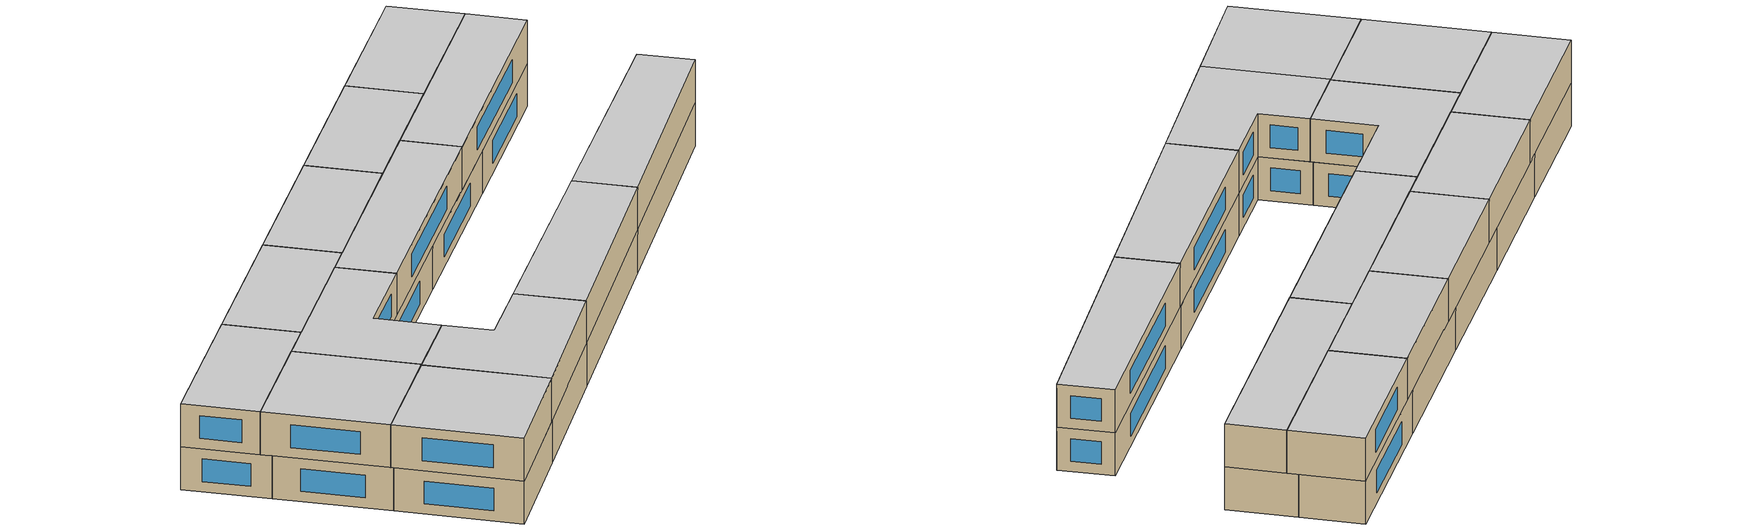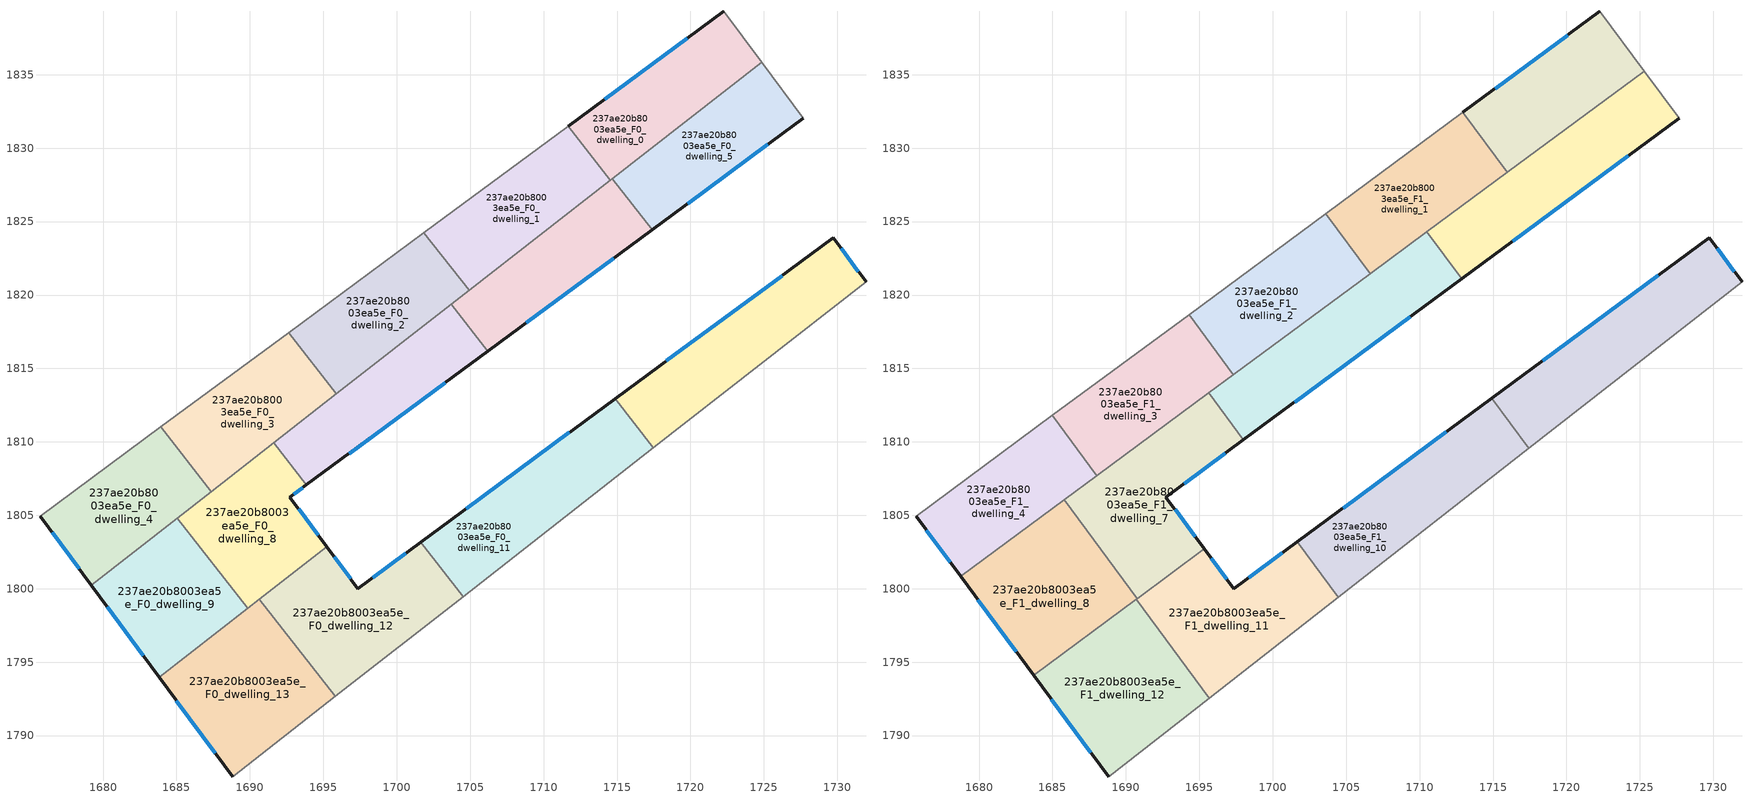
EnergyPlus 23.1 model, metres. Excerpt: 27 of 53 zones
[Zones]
237ae20b8003ea5e_F0_dwelling_0
 floor ground (EU_floor_Construction): 1722.29,1839.32 1724.85,1835.86 1714.69,1827.93 1714.55,1827.82 1711.68,1831.49 z0
 wall outside (EU_wall_Construction): 1722.29,1839.32 1711.68,1831.49 z0:3
 wall adiabatic (EU_wall_Construction): 1724.85,1835.86 1722.29,1839.32 z0:3
 wall to 237ae20b8003ea5e_F0_dwelling_5 (EU_wall_Construction): 1714.69,1827.93 1724.85,1835.86 z0:3
 wall to 237ae20b8003ea5e_F0_dwelling_1 (EU_wall_Construction): 1711.68,1831.49 1714.55,1827.82 z0:3
 wall to 237ae20b8003ea5e_F0_dwelling_6 (EU_wall_Construction): 1714.55,1827.82 1714.69,1827.93 z0:3
 window (EU_Window_Construction): 1719.8,1837.48 1714.17,1833.33 z0.7:2.3
237ae20b8003ea5e_F0_dwelling_1
 floor ground (EU_floor_Construction): 1711.68,1831.49 1714.55,1827.82 1704.93,1820.31 1701.86,1824.25 z0
 wall to 237ae20b8003ea5e_F0_dwelling_2 (EU_wall_Construction): 1701.86,1824.25 1704.93,1820.31 z0:3
 wall adiabatic (EU_wall_Construction): 1711.68,1831.49 1701.86,1824.25 z0:3
 wall to 237ae20b8003ea5e_F0_dwelling_6 (EU_wall_Construction): 1704.93,1820.31 1714.55,1827.82 z0:3
237ae20b8003ea5e_F0_dwelling_10
 floor ground (EU_floor_Construction): 1729.73,1823.9 1731.96,1820.89 1717.48,1809.58 1714.87,1812.93 z0
 wall outside (EU_wall_Construction): 1731.96,1820.89 1729.73,1823.9 1714.87,1812.93 z0:3
 wall to 237ae20b8003ea5e_F0_dwelling_11 (EU_wall_Construction): 1714.87,1812.93 1717.48,1809.58 z0:3
 wall adiabatic (EU_wall_Construction): 1717.48,1809.58 1731.96,1820.89 z0:3
 window (EU_Window_Construction): 1726.24,1821.33 1718.36,1815.51 / 1731.43,1821.6 1730.25,1823.19 z0.7:2.3
237ae20b8003ea5e_F0_dwelling_11
 floor ground (EU_floor_Construction): 1714.87,1812.93 1717.48,1809.58 1704.52,1799.46 1701.63,1803.16 z0
 wall outside (EU_wall_Construction): 1714.87,1812.93 1701.63,1803.16 z0:3
 wall to 237ae20b8003ea5e_F0_dwelling_12 (EU_wall_Construction): 1701.63,1803.16 1704.52,1799.46 z0:3
 wall adiabatic (EU_wall_Construction): 1704.52,1799.46 1717.48,1809.58 z0:3
 window (EU_Window_Construction): 1711.76,1810.64 1704.74,1805.46 z0.7:2.3
237ae20b8003ea5e_F0_dwelling_12
 floor ground (EU_floor_Construction): 1701.63,1803.16 1704.52,1799.46 1695.82,1792.66 1690.65,1799.28 1695.24,1802.86 1697.35,1800.01 z0
 wall outside (EU_wall_Construction): 1701.63,1803.16 1697.35,1800.01 1695.24,1802.86 z0:3
 wall to 237ae20b8003ea5e_F0_dwelling_13 (EU_wall_Construction): 1690.65,1799.28 1695.82,1792.66 z0:3
 wall adiabatic (EU_wall_Construction): 1695.82,1792.66 1704.52,1799.46 z0:3
 wall to 237ae20b8003ea5e_F0_dwelling_8 (EU_wall_Construction): 1695.24,1802.86 1690.65,1799.28 z0:3
 window (EU_Window_Construction): 1696.86,1800.68 1695.74,1802.19 / 1700.62,1802.42 1698.36,1800.75 z0.7:2.3
237ae20b8003ea5e_F0_dwelling_13
 floor ground (EU_floor_Construction): 1690.65,1799.28 1695.82,1792.66 1688.82,1787.2 1683.83,1793.96 z0
 wall outside (EU_wall_Construction): 1683.83,1793.96 1688.82,1787.2 z0:3
 wall adiabatic (EU_wall_Construction): 1688.82,1787.2 1695.82,1792.66 z0:3
 wall to 237ae20b8003ea5e_F0_dwelling_9 (EU_wall_Construction): 1689.86,1798.66 1683.83,1793.96 z0:3
 wall to 237ae20b8003ea5e_F0_dwelling_8 (EU_wall_Construction): 1690.65,1799.28 1689.86,1798.66 z0:3
 window (EU_Window_Construction): 1685,1792.37 1687.65,1788.79 z0.7:2.3
237ae20b8003ea5e_F0_dwelling_2
 floor ground (EU_floor_Construction): 1701.86,1824.25 1704.93,1820.31 1695.9,1813.27 1692.64,1817.44 z0
 wall to 237ae20b8003ea5e_F0_dwelling_3 (EU_wall_Construction): 1692.64,1817.44 1695.9,1813.27 z0:3
 wall adiabatic (EU_wall_Construction): 1701.86,1824.25 1692.64,1817.44 z0:3
 wall to 237ae20b8003ea5e_F0_dwelling_7 (EU_wall_Construction): 1695.9,1813.27 1703.71,1819.37 z0:3
 wall to 237ae20b8003ea5e_F0_dwelling_6 (EU_wall_Construction): 1703.71,1819.37 1704.93,1820.31 z0:3
237ae20b8003ea5e_F0_dwelling_3
 floor ground (EU_floor_Construction): 1692.64,1817.44 1695.9,1813.27 1687.36,1806.61 1683.93,1811.02 z0
 wall to 237ae20b8003ea5e_F0_dwelling_4 (EU_wall_Construction): 1683.93,1811.02 1687.36,1806.61 z0:3
 wall adiabatic (EU_wall_Construction): 1692.64,1817.44 1683.93,1811.02 z0:3
 wall to 237ae20b8003ea5e_F0_dwelling_8 (EU_wall_Construction): 1687.36,1806.61 1691.62,1809.93 z0:3
 wall to 237ae20b8003ea5e_F0_dwelling_7 (EU_wall_Construction): 1691.62,1809.93 1695.9,1813.27 z0:3
237ae20b8003ea5e_F0_dwelling_4
 floor ground (EU_floor_Construction): 1683.93,1811.02 1687.36,1806.61 1679.19,1800.24 1675.71,1804.95 z0
 wall outside (EU_wall_Construction): 1675.71,1804.95 1679.19,1800.24 z0:3
 wall adiabatic (EU_wall_Construction): 1683.93,1811.02 1675.71,1804.95 z0:3
 wall to 237ae20b8003ea5e_F0_dwelling_9 (EU_wall_Construction): 1679.19,1800.24 1685.06,1804.82 z0:3
 wall to 237ae20b8003ea5e_F0_dwelling_8 (EU_wall_Construction): 1685.06,1804.82 1687.36,1806.61 z0:3
 window (EU_Window_Construction): 1676.53,1803.84 1678.37,1801.34 z0.7:2.3
237ae20b8003ea5e_F0_dwelling_5
 floor ground (EU_floor_Construction): 1724.85,1835.86 1727.69,1832.04 1717.41,1824.45 1714.69,1827.93 z0
 wall outside (EU_wall_Construction): 1717.41,1824.45 1727.69,1832.04 z0:3
 wall adiabatic (EU_wall_Construction): 1727.69,1832.04 1724.85,1835.86 z0:3
 wall to 237ae20b8003ea5e_F0_dwelling_6 (EU_wall_Construction): 1714.69,1827.93 1717.41,1824.45 z0:3
 window (EU_Window_Construction): 1719.82,1826.23 1725.27,1830.25 z0.7:2.3
237ae20b8003ea5e_F0_dwelling_6
 floor ground (EU_floor_Construction): 1714.69,1827.93 1717.41,1824.45 1706.2,1816.18 1703.71,1819.37 z0
 wall outside (EU_wall_Construction): 1706.2,1816.18 1717.41,1824.45 z0:3
 wall to 237ae20b8003ea5e_F0_dwelling_7 (EU_wall_Construction): 1703.71,1819.37 1706.2,1816.18 z0:3
 window (EU_Window_Construction): 1708.83,1818.12 1714.77,1822.51 z0.7:2.3
237ae20b8003ea5e_F0_dwelling_7
 floor ground (EU_floor_Construction): 1703.71,1819.37 1706.2,1816.18 1693.85,1807.07 1691.62,1809.93 z0
 wall outside (EU_wall_Construction): 1693.85,1807.07 1706.2,1816.18 z0:3
 wall to 237ae20b8003ea5e_F0_dwelling_8 (EU_wall_Construction): 1691.62,1809.93 1693.85,1807.07 z0:3
 window (EU_Window_Construction): 1696.75,1809.21 1703.3,1814.04 z0.7:2.3
 ceiling adiabatic (EU_roof_Construction): 1706.2,1816.18 1703.75,1819.32 1702.02,1818.05 1703.71,1819.37 1695.77,1813.17 1698.01,1810.13 z3
237ae20b8003ea5e_F0_dwelling_8
 floor ground (EU_floor_Construction): 1693.85,1807.07 1692.73,1806.24 1695.24,1802.86 1689.86,1798.66 1685.06,1804.82 1691.62,1809.93 z0
 wall outside (EU_wall_Construction): 1695.24,1802.86 1692.73,1806.24 1693.85,1807.07 z0:3
 wall to 237ae20b8003ea5e_F0_dwelling_9 (EU_wall_Construction): 1685.06,1804.82 1689.86,1798.66 z0:3
 window (EU_Window_Construction): 1693,1806.43 1693.59,1806.87 / 1694.65,1803.65 1693.32,1805.45 z0.7:2.3
237ae20b8003ea5e_F0_dwelling_9
 floor ground (EU_floor_Construction): 1685.06,1804.82 1689.86,1798.66 1683.83,1793.96 1679.19,1800.24 z0
 wall outside (EU_wall_Construction): 1679.19,1800.24 1683.83,1793.96 z0:3
 window (EU_Window_Construction): 1680.28,1798.76 1682.74,1795.43 z0.7:2.3
237ae20b8003ea5e_F1_dwelling_0
 floor to 237ae20b8003ea5e_F0_dwelling_0 (EU_floor_Construction): 1722.29,1839.32 1724.85,1835.86 1715.69,1828.71 1712.95,1832.43 z3
 floor to 237ae20b8003ea5e_F0_dwelling_5 (EU_floor_Construction): 1724.85,1835.86 1725.31,1835.25 1715.96,1828.35 1715.69,1828.71 z3
 wall outside (EU_wall_Construction): 1722.29,1839.32 1712.95,1832.43 z3:6
 wall adiabatic (EU_wall_Construction): 1725.31,1835.25 1722.29,1839.32 z3:6
 wall to 237ae20b8003ea5e_F1_dwelling_1 (EU_wall_Construction): 1712.95,1832.43 1715.96,1828.35 z3:6
 wall to 237ae20b8003ea5e_F1_dwelling_5 (EU_wall_Construction): 1715.96,1828.35 1725.31,1835.25 z3:6
 window (EU_Window_Construction): 1720.09,1837.7 1715.14,1834.05 z3.7:5.3
 ceiling to 237ae20b8003ea5e_F2_dwelling_0 (EU_floor_Construction): 1725.31,1835.25 1722.29,1839.32 1712.95,1832.43 1715.96,1828.35 z6
237ae20b8003ea5e_F1_dwelling_1
 floor to 237ae20b8003ea5e_F0_dwelling_1 (EU_floor_Construction): 1711.68,1831.49 1714.55,1827.82 1706.55,1821.58 1703.62,1825.55 z3
 floor to 237ae20b8003ea5e_F0_dwelling_0 (EU_floor_Construction): 1712.95,1832.43 1715.69,1828.71 1714.69,1827.93 1714.55,1827.82 1711.68,1831.49 z3
 floor to 237ae20b8003ea5e_F0_dwelling_6 (EU_floor_Construction): 1714.69,1827.93 1714.95,1827.6 1706.64,1821.46 1706.55,1821.58 z3
 floor to 237ae20b8003ea5e_F0_dwelling_5 (EU_floor_Construction): 1715.69,1828.71 1715.96,1828.35 1714.95,1827.6 1714.69,1827.93 z3
 wall to 237ae20b8003ea5e_F1_dwelling_2 (EU_wall_Construction): 1703.62,1825.55 1706.64,1821.46 z3:6
 wall adiabatic (EU_wall_Construction): 1712.95,1832.43 1703.62,1825.55 z3:6
 wall to 237ae20b8003ea5e_F1_dwelling_6 (EU_wall_Construction): 1706.64,1821.46 1710.49,1824.31 z3:6
 wall to 237ae20b8003ea5e_F1_dwelling_5 (EU_wall_Construction): 1710.49,1824.31 1715.96,1828.35 z3:6
 ceiling to 237ae20b8003ea5e_F2_dwelling_1 (EU_floor_Construction): 1715.96,1828.35 1712.95,1832.43 1703.62,1825.55 1706.64,1821.46 z6
237ae20b8003ea5e_F1_dwelling_10
 floor to 237ae20b8003ea5e_F0_dwelling_11 (EU_floor_Construction): 1716.17,1811.27 1717.44,1809.55 1704.52,1799.46 1703.09,1801.28 1701.68,1803.2 1714.87,1812.93 z3
 floor to 237ae20b8003ea5e_F0_dwelling_10 (EU_floor_Construction): 1714.91,1812.97 1716.17,1811.27 1714.87,1812.93 z3
 floor to 237ae20b8003ea5e_F0_dwelling_12 (EU_floor_Construction): 1703.09,1801.28 1704.52,1799.46 1704.47,1799.42 z3
 wall outside (EU_wall_Construction): 1714.91,1812.97 1701.68,1803.2 z3:6
 wall to 237ae20b8003ea5e_F1_dwelling_11 (EU_wall_Construction): 1701.68,1803.2 1704.47,1799.42 z3:6
 wall to 237ae20b8003ea5e_F1_dwelling_9 (EU_wall_Construction): 1717.44,1809.55 1714.91,1812.97 z3:6
 wall adiabatic (EU_wall_Construction): 1704.47,1799.42 1717.44,1809.55 z3:6
 window (EU_Window_Construction): 1711.81,1810.67 1704.79,1805.49 z3.7:5.3
 ceiling to 237ae20b8003ea5e_F2_dwelling_10 (EU_floor_Construction): 1717.44,1809.55 1714.91,1812.97 1701.68,1803.2 1704.47,1799.42 z6
237ae20b8003ea5e_F1_dwelling_11
 floor to 237ae20b8003ea5e_F0_dwelling_12 (EU_floor_Construction): 1703.09,1801.28 1704.47,1799.42 1695.82,1792.66 1691.39,1798.34 1690.7,1799.27 1695.35,1802.71 1697.35,1800.01 1701.63,1803.16 z3
 floor to 237ae20b8003ea5e_F0_dwelling_11 (EU_floor_Construction): 1701.68,1803.2 1703.09,1801.28 1701.63,1803.16 z3
 floor to 237ae20b8003ea5e_F0_dwelling_13 (EU_floor_Construction): 1691.39,1798.34 1695.82,1792.66 1695.67,1792.55 z3
 wall outside (EU_wall_Construction): 1701.68,1803.2 1697.35,1800.01 1695.35,1802.71 z3:6
 wall to 237ae20b8003ea5e_F1_dwelling_12 (EU_wall_Construction): 1690.7,1799.27 1695.67,1792.54 z3:6
 wall adiabatic (EU_wall_Construction): 1695.67,1792.54 1704.47,1799.42 z3:6
 wall to 237ae20b8003ea5e_F1_dwelling_7 (EU_wall_Construction): 1695.35,1802.71 1690.78,1799.33 z3:6
 wall to 237ae20b8003ea5e_F1_dwelling_8 (EU_wall_Construction): 1690.78,1799.33 1690.7,1799.27 z3:6
 window (EU_Window_Construction): 1696.88,1800.64 1695.82,1802.07 / 1700.66,1802.45 1698.37,1800.76 z3.7:5.3
 ceiling to 237ae20b8003ea5e_F2_dwelling_11 (EU_floor_Construction): 1704.47,1799.42 1701.68,1803.2 1697.35,1800.01 1695.35,1802.71 1690.7,1799.27 1695.67,1792.54 z6
237ae20b8003ea5e_F1_dwelling_12
 floor to 237ae20b8003ea5e_F0_dwelling_13 (EU_floor_Construction): 1691.39,1798.34 1695.67,1792.55 1688.82,1787.2 1683.83,1793.96 1689.54,1798.42 1690.67,1799.25 z3
 floor to 237ae20b8003ea5e_F0_dwelling_12 (EU_floor_Construction): 1690.7,1799.27 1691.39,1798.34 1690.67,1799.25 z3
 floor to 237ae20b8003ea5e_F0_dwelling_9 (EU_floor_Construction): 1689.53,1798.4 1683.83,1793.96 1683.72,1794.11 z3
 wall outside (EU_wall_Construction): 1683.72,1794.11 1688.82,1787.2 z3:6
 wall adiabatic (EU_wall_Construction): 1688.82,1787.2 1695.67,1792.54 z3:6
 wall to 237ae20b8003ea5e_F1_dwelling_8 (EU_wall_Construction): 1690.7,1799.27 1683.72,1794.11 z3:6
 window (EU_Window_Construction): 1684.92,1792.49 1687.62,1788.82 z3.7:5.3
 ceiling to 237ae20b8003ea5e_F2_dwelling_12 (EU_floor_Construction): 1695.67,1792.54 1690.7,1799.27 1683.72,1794.11 1688.82,1787.2 z6
237ae20b8003ea5e_F1_dwelling_2
 floor to 237ae20b8003ea5e_F0_dwelling_2 (EU_floor_Construction): 1701.86,1824.25 1704.93,1820.31 1702.02,1818.05 1697.33,1814.58 1694.3,1818.67 z3
 floor to 237ae20b8003ea5e_F0_dwelling_1 (EU_floor_Construction): 1703.62,1825.55 1706.55,1821.58 1704.93,1820.31 1701.86,1824.25 z3
 floor to 237ae20b8003ea5e_F0_dwelling_6 (EU_floor_Construction): 1706.55,1821.58 1706.64,1821.46 1703.75,1819.32 1703.71,1819.37 z3
 floor to 237ae20b8003ea5e_F0_dwelling_7 (EU_floor_Construction): 1703.71,1819.37 1703.75,1819.32 1702.02,1818.05 z3
 wall to 237ae20b8003ea5e_F1_dwelling_3 (EU_wall_Construction): 1694.3,1818.67 1697.33,1814.58 z3:6
 wall adiabatic (EU_wall_Construction): 1703.62,1825.55 1694.3,1818.67 z3:6
 wall to 237ae20b8003ea5e_F1_dwelling_6 (EU_wall_Construction): 1697.33,1814.58 1706.64,1821.46 z3:6
 ceiling to 237ae20b8003ea5e_F2_dwelling_2 (EU_floor_Construction): 1706.64,1821.46 1703.62,1825.55 1694.3,1818.67 1697.33,1814.58 z6
237ae20b8003ea5e_F1_dwelling_3
 floor to 237ae20b8003ea5e_F0_dwelling_3 (EU_floor_Construction): 1692.64,1817.44 1695.77,1813.43 1688.03,1807.71 1685,1811.81 z3
 floor to 237ae20b8003ea5e_F0_dwelling_2 (EU_floor_Construction): 1694.3,1818.67 1697.33,1814.58 1695.77,1813.43 1692.64,1817.44 z3
 wall to 237ae20b8003ea5e_F1_dwelling_4 (EU_wall_Construction): 1685,1811.81 1688.03,1807.71 z3:6
 wall adiabatic (EU_wall_Construction): 1694.3,1818.67 1685,1811.81 z3:6
 wall to 237ae20b8003ea5e_F1_dwelling_7 (EU_wall_Construction): 1688.03,1807.71 1695.64,1813.33 z3:6
 wall to 237ae20b8003ea5e_F1_dwelling_6 (EU_wall_Construction): 1695.64,1813.33 1697.33,1814.58 z3:6
 ceiling to 237ae20b8003ea5e_F2_dwelling_3 (EU_floor_Construction): 1697.33,1814.58 1694.3,1818.67 1685,1811.81 1688.03,1807.71 z6
237ae20b8003ea5e_F1_dwelling_4
 floor to 237ae20b8003ea5e_F0_dwelling_4 (EU_floor_Construction): 1683.93,1811.02 1687.06,1807 1678.74,1800.85 1675.71,1804.95 z3
 floor to 237ae20b8003ea5e_F0_dwelling_3 (EU_floor_Construction): 1685,1811.81 1688.03,1807.71 1687.06,1807 1683.93,1811.02 z3
 wall outside (EU_wall_Construction): 1675.71,1804.95 1678.74,1800.85 z3:6
 wall adiabatic (EU_wall_Construction): 1685,1811.81 1675.71,1804.95 z3:6
 wall to 237ae20b8003ea5e_F1_dwelling_8 (EU_wall_Construction): 1678.74,1800.85 1685.81,1806.07 z3:6
 wall to 237ae20b8003ea5e_F1_dwelling_7 (EU_wall_Construction): 1685.81,1806.07 1688.03,1807.71 z3:6
 window (EU_Window_Construction): 1676.42,1803.99 1678.03,1801.81 z3.7:5.3
 ceiling to 237ae20b8003ea5e_F2_dwelling_4 (EU_floor_Construction): 1688.03,1807.71 1685,1811.81 1675.71,1804.95 1678.74,1800.85 z6
237ae20b8003ea5e_F1_dwelling_5
 floor to 237ae20b8003ea5e_F0_dwelling_5 (EU_floor_Construction): 1725.31,1835.25 1727.69,1832.04 1717.41,1824.45 1714.95,1827.6 z3
 floor to 237ae20b8003ea5e_F0_dwelling_6 (EU_floor_Construction): 1714.95,1827.6 1717.41,1824.45 1712.87,1821.1 1710.49,1824.31 z3
 wall outside (EU_wall_Construction): 1712.87,1821.1 1727.69,1832.04 z3:6
 wall adiabatic (EU_wall_Construction): 1727.69,1832.04 1725.31,1835.25 z3:6
 wall to 237ae20b8003ea5e_F1_dwelling_6 (EU_wall_Construction): 1710.49,1824.31 1712.87,1821.1 z3:6
 window (EU_Window_Construction): 1716.35,1823.67 1724.21,1829.47 z3.7:5.3
 ceiling to 237ae20b8003ea5e_F2_dwelling_5 (EU_floor_Construction): 1727.69,1832.04 1725.31,1835.25 1710.49,1824.31 1712.87,1821.1 z6
237ae20b8003ea5e_F1_dwelling_6
 floor to 237ae20b8003ea5e_F0_dwelling_6 (EU_floor_Construction): 1710.49,1824.31 1712.87,1821.1 1706.2,1816.18 1703.75,1819.32 z3
 floor adiabatic (EU_floor_Construction): 1703.75,1819.32 1706.2,1816.18 1698.01,1810.13 1695.77,1813.17 1702.01,1818.04 z3
 floor to 237ae20b8003ea5e_F0_dwelling_2 (EU_floor_Construction): 1702.01,1818.04 1695.9,1813.27 1695.77,1813.43 z3
 floor to 237ae20b8003ea5e_F0_dwelling_3 (EU_floor_Construction): 1695.77,1813.43 1695.9,1813.27 1695.77,1813.17 1695.64,1813.33 z3
 wall outside (EU_wall_Construction): 1698.01,1810.13 1712.87,1821.1 z3:6
 wall to 237ae20b8003ea5e_F1_dwelling_7 (EU_wall_Construction): 1695.64,1813.33 1698.01,1810.13 z3:6
 window (EU_Window_Construction): 1701.5,1812.71 1709.38,1818.52 z3.7:5.3
 ceiling to 237ae20b8003ea5e_F2_dwelling_6 (EU_floor_Construction): 1712.87,1821.1 1710.49,1824.31 1695.64,1813.33 1698.01,1810.13 z6
237ae20b8003ea5e_F1_dwelling_7
 floor to 237ae20b8003ea5e_F0_dwelling_8 (EU_floor_Construction): 1693.85,1807.07 1692.73,1806.24 1695.24,1802.86 1690.76,1799.36 1686.12,1805.64 1691.62,1809.93 z3
 floor to 237ae20b8003ea5e_F0_dwelling_12 (EU_floor_Construction): 1695.24,1802.86 1695.35,1802.71 1690.78,1799.33 1690.76,1799.36 z3
 floor to 237ae20b8003ea5e_F0_dwelling_7 (EU_floor_Construction): 1695.77,1813.17 1698.01,1810.13 1693.85,1807.07 1691.62,1809.93 z3
 floor to 237ae20b8003ea5e_F0_dwelling_3 (EU_floor_Construction): 1695.64,1813.33 1695.77,1813.17 1687.36,1806.61 1687.06,1807 z3
 floor to 237ae20b8003ea5e_F0_dwelling_4 (EU_floor_Construction): 1687.06,1807 1687.36,1806.61 1686.12,1805.64 1685.81,1806.07 z3
 wall outside (EU_wall_Construction): 1695.35,1802.71 1692.73,1806.24 1698.01,1810.13 z3:6
 wall to 237ae20b8003ea5e_F1_dwelling_8 (EU_wall_Construction): 1685.81,1806.07 1690.78,1799.33 z3:6
 window (EU_Window_Construction): 1693.97,1807.15 1696.77,1809.22 / 1694.74,1803.54 1693.35,1805.41 z3.7:5.3
 ceiling to 237ae20b8003ea5e_F2_dwelling_7 (EU_floor_Construction): 1695.35,1802.71 1692.73,1806.24 1698.01,1810.13 1695.64,1813.33 1685.81,1806.07 1690.78,1799.33 z6
237ae20b8003ea5e_F1_dwelling_8
 floor to 237ae20b8003ea5e_F0_dwelling_8 (EU_floor_Construction): 1686.12,1805.64 1690.76,1799.36 1689.86,1798.66 1685.06,1804.82 z3
 floor to 237ae20b8003ea5e_F0_dwelling_9 (EU_floor_Construction): 1685.06,1804.82 1689.86,1798.66 1689.54,1798.41 1683.72,1794.11 1679.19,1800.24 z3
 floor to 237ae20b8003ea5e_F0_dwelling_13 (EU_floor_Construction): 1690.65,1799.28 1690.67,1799.25 1689.55,1798.42 z3
 floor to 237ae20b8003ea5e_F0_dwelling_4 (EU_floor_Construction): 1685.81,1806.07 1686.12,1805.64 1679.19,1800.24 1678.74,1800.85 z3
 wall outside (EU_wall_Construction): 1678.74,1800.85 1683.72,1794.11 z3:6
 window (EU_Window_Construction): 1679.91,1799.26 1682.55,1795.69 z3.7:5.3
 ceiling to 237ae20b8003ea5e_F2_dwelling_8 (EU_floor_Construction): 1690.78,1799.33 1685.81,1806.07 1678.74,1800.85 1683.72,1794.11 z6
237ae20b8003ea5e_F1_dwelling_9
 floor to 237ae20b8003ea5e_F0_dwelling_10 (EU_floor_Construction): 1729.73,1823.9 1731.96,1820.89 1717.48,1809.58 1716.17,1811.27 1714.91,1812.97 z3
 floor to 237ae20b8003ea5e_F0_dwelling_11 (EU_floor_Construction): 1716.17,1811.27 1717.48,1809.58 1717.44,1809.55 z3
 wall outside (EU_wall_Construction): 1731.96,1820.89 1729.73,1823.9 1714.91,1812.97 z3:6
 wall adiabatic (EU_wall_Construction): 1717.44,1809.55 1731.96,1820.89 z3:6
 window (EU_Window_Construction): 1726.25,1821.33 1718.39,1815.53 / 1731.43,1821.6 1730.25,1823.19 z3.7:5.3
 ceiling to 237ae20b8003ea5e_F2_dwelling_9 (EU_floor_Construction): 1731.96,1820.89 1729.73,1823.9 1714.91,1812.97 1717.44,1809.55 z6
[Building]
EU S2 Campaign: North Axis=0; Terrain=City; Solar Distribution=FullExterior
[Site:Location]
Budapest.Ferenc.Liszt.Intl.AP: Latitude=47.437; Longitude=19.256; Time Zone=1; Elevation=185
[SizingPeriod:WeatherFileDays]
AnnualSizingPeriod: Begin Month=1; Begin Day of Month=1; End Month=12; End Day of Month=31; Day of Week for Start Day=Monday; Use Weather File Daylight Saving Period=No; Use Weather File Rain and Snow Indicators=No
[MATERIAL]
EU_InternalMass_Material: Roughness=MediumRough; Thickness=0.1; Conductivity=1; Density=1800; Specific Heat=900; Thermal Absorptance=0.9; Solar Absorptance=0.7; Visible Absorptance=0.7
[MATERIAL:NOMASS] Roughness=MediumRough; Thermal Absorptance=0.9; Solar Absorptance=0.7; Visible Absorptance=0.7
Name | Thermal Resistance
EU_wall_NoMass | 0.832559
EU_roof_NoMass | 1.39638
EU_floor_NoMass | 0.872794
[WINDOWMATERIAL:SIMPLEGLAZINGSYSTEM]
EU_Window_SimpleGlazing: UFactor=2.79869; Solar Heat Gain Coefficient=0.75; Visible Transmittance=0.75
[CONSTRUCTION]
EU_wall_Construction: EU_wall_NoMass
EU_roof_Construction: EU_roof_NoMass
EU_floor_Construction: EU_floor_NoMass
EU_Window_Construction: EU_Window_SimpleGlazing
EU_InternalMass_Construction: EU_InternalMass_Material
[ZONE] Type=1; Multiplier=1; Ceiling Height=autocalculate; Floor Area=autocalculate; Part of Total Floor Area=Yes
Name | Volume
237ae20b8003ea5e_F0_dwelling_0 | 176.654
237ae20b8003ea5e_F1_dwelling_0; 237ae20b8003ea5e_F1_dwelling_3 | 176.639
237ae20b8003ea5e_F0_dwelling_1 | 176.621
237ae20b8003ea5e_F1_dwelling_1 | 176.636
237ae20b8003ea5e_F0_dwelling_10 | 220.795
237ae20b8003ea5e_F1_dwelling_10 | 220.772
237ae20b8003ea5e_F0_dwelling_11 | 220.791
237ae20b8003ea5e_F1_dwelling_11 | 220.804
237ae20b8003ea5e_F0_dwelling_12 | 220.788
237ae20b8003ea5e_F1_dwelling_12 | 220.797
237ae20b8003ea5e_F0_dwelling_13 | 220.798
237ae20b8003ea5e_F0_dwelling_2 | 176.628
237ae20b8003ea5e_F1_dwelling_2 | 176.644
237ae20b8003ea5e_F0_dwelling_3 | 176.613
237ae20b8003ea5e_F0_dwelling_4; 237ae20b8003ea5e_F0_dwelling_6 | 176.625
237ae20b8003ea5e_F1_dwelling_4 | 176.661
237ae20b8003ea5e_F0_dwelling_5 | 176.614
237ae20b8003ea5e_F1_dwelling_5 | 220.771
237ae20b8003ea5e_F1_dwelling_6 | 220.79
237ae20b8003ea5e_F0_dwelling_7 | 176.66
237ae20b8003ea5e_F1_dwelling_7 | 220.789
237ae20b8003ea5e_F0_dwelling_8 | 176.634
237ae20b8003ea5e_F1_dwelling_8 | 220.764
237ae20b8003ea5e_F0_dwelling_9 | 176.656
237ae20b8003ea5e_F1_dwelling_9 | 220.802
[INTERNALMASS] Construction=EU_InternalMass_Construction
Name | Zone or ZoneList | Surface Area
237ae20b8003ea5e_F0_dwelling_0_EU_InternalMass | 237ae20b8003ea5e_F0_dwelling_0 | 58.8907
237ae20b8003ea5e_F0_dwelling_1_EU_InternalMass | 237ae20b8003ea5e_F0_dwelling_1 | 58.8736
237ae20b8003ea5e_F0_dwelling_2_EU_InternalMass | 237ae20b8003ea5e_F0_dwelling_2 | 58.8759
237ae20b8003ea5e_F0_dwelling_3_EU_InternalMass | 237ae20b8003ea5e_F0_dwelling_3 | 58.8709
237ae20b8003ea5e_F0_dwelling_4_EU_InternalMass | 237ae20b8003ea5e_F0_dwelling_4 | 58.875
237ae20b8003ea5e_F0_dwelling_5_EU_InternalMass | 237ae20b8003ea5e_F0_dwelling_5 | 58.8713
237ae20b8003ea5e_F0_dwelling_6_EU_InternalMass | 237ae20b8003ea5e_F0_dwelling_6 | 58.8751
237ae20b8003ea5e_F0_dwelling_7_EU_InternalMass | 237ae20b8003ea5e_F0_dwelling_7 | 58.8865
237ae20b8003ea5e_F0_dwelling_8_EU_InternalMass | 237ae20b8003ea5e_F0_dwelling_8 | 58.8779
237ae20b8003ea5e_F0_dwelling_9_EU_InternalMass | 237ae20b8003ea5e_F0_dwelling_9 | 58.8853
237ae20b8003ea5e_F0_dwelling_10_EU_InternalMass | 237ae20b8003ea5e_F0_dwelling_10 | 73.5983
237ae20b8003ea5e_F0_dwelling_11_EU_InternalMass | 237ae20b8003ea5e_F0_dwelling_11 | 73.597
237ae20b8003ea5e_F0_dwelling_12_EU_InternalMass | 237ae20b8003ea5e_F0_dwelling_12 | 73.5959
237ae20b8003ea5e_F0_dwelling_13_EU_InternalMass | 237ae20b8003ea5e_F0_dwelling_13 | 73.5996
237ae20b8003ea5e_F1_dwelling_0_EU_InternalMass | 237ae20b8003ea5e_F1_dwelling_0 | 58.8796
237ae20b8003ea5e_F1_dwelling_1_EU_InternalMass | 237ae20b8003ea5e_F1_dwelling_1 | 58.8789
237ae20b8003ea5e_F1_dwelling_2_EU_InternalMass | 237ae20b8003ea5e_F1_dwelling_2 | 58.8813
237ae20b8003ea5e_F1_dwelling_3_EU_InternalMass | 237ae20b8003ea5e_F1_dwelling_3 | 58.8795
237ae20b8003ea5e_F1_dwelling_4_EU_InternalMass | 237ae20b8003ea5e_F1_dwelling_4 | 58.8872
237ae20b8003ea5e_F1_dwelling_5_EU_InternalMass | 237ae20b8003ea5e_F1_dwelling_5 | 73.5904
237ae20b8003ea5e_F1_dwelling_6_EU_InternalMass | 237ae20b8003ea5e_F1_dwelling_6 | 73.5967
237ae20b8003ea5e_F1_dwelling_7_EU_InternalMass | 237ae20b8003ea5e_F1_dwelling_7 | 73.5963
237ae20b8003ea5e_F1_dwelling_8_EU_InternalMass | 237ae20b8003ea5e_F1_dwelling_8 | 73.5879
237ae20b8003ea5e_F1_dwelling_9_EU_InternalMass | 237ae20b8003ea5e_F1_dwelling_9 | 73.6008
237ae20b8003ea5e_F1_dwelling_10_EU_InternalMass | 237ae20b8003ea5e_F1_dwelling_10 | 73.5906
237ae20b8003ea5e_F1_dwelling_11_EU_InternalMass | 237ae20b8003ea5e_F1_dwelling_11 | 73.6012
237ae20b8003ea5e_F1_dwelling_12_EU_InternalMass | 237ae20b8003ea5e_F1_dwelling_12 | 73.5992
[OTHEREQUIPMENT] Fuel Type=Electricity; Design Level Calculation Method=Watts/Area; Power per Zone Floor Area=1; Fraction Latent=0; Fraction Radiant=0; Fraction Lost=0; Carbon Dioxide Generation Rate=0; EndUse Subcategory=EU_Step8_InternalGains
Name | Zone or ZoneList or Space or SpaceList | Schedule
EU_Step8_InternalGain_237ae20b8003ea5e_F0_dwelling_0_f000 | 237ae20b8003ea5e_F0_dwelling_0 | EU_Step8_GainSchedule_237ae20b8003ea5e_F0_dwelling_0_f000
EU_Step8_InternalGain_237ae20b8003ea5e_F0_dwelling_1_f000 | 237ae20b8003ea5e_F0_dwelling_1 | EU_Step8_GainSchedule_237ae20b8003ea5e_F0_dwelling_1_f000
EU_Step8_InternalGain_237ae20b8003ea5e_F0_dwelling_2_f000 | 237ae20b8003ea5e_F0_dwelling_2 | EU_Step8_GainSchedule_237ae20b8003ea5e_F0_dwelling_2_f000
EU_Step8_InternalGain_237ae20b8003ea5e_F0_dwelling_3_f000 | 237ae20b8003ea5e_F0_dwelling_3 | EU_Step8_GainSchedule_237ae20b8003ea5e_F0_dwelling_3_f000
EU_Step8_InternalGain_237ae20b8003ea5e_F0_dwelling_4_f000 | 237ae20b8003ea5e_F0_dwelling_4 | EU_Step8_GainSchedule_237ae20b8003ea5e_F0_dwelling_4_f000
EU_Step8_InternalGain_237ae20b8003ea5e_F0_dwelling_5_f000 | 237ae20b8003ea5e_F0_dwelling_5 | EU_Step8_GainSchedule_237ae20b8003ea5e_F0_dwelling_5_f000
EU_Step8_InternalGain_237ae20b8003ea5e_F0_dwelling_6_f000 | 237ae20b8003ea5e_F0_dwelling_6 | EU_Step8_GainSchedule_237ae20b8003ea5e_F0_dwelling_6_f000
EU_Step8_InternalGain_237ae20b8003ea5e_F0_dwelling_7_f000 | 237ae20b8003ea5e_F0_dwelling_7 | EU_Step8_GainSchedule_237ae20b8003ea5e_F0_dwelling_7_f000
EU_Step8_InternalGain_237ae20b8003ea5e_F0_dwelling_8_f000 | 237ae20b8003ea5e_F0_dwelling_8 | EU_Step8_GainSchedule_237ae20b8003ea5e_F0_dwelling_8_f000
EU_Step8_InternalGain_237ae20b8003ea5e_F0_dwelling_9_f000 | 237ae20b8003ea5e_F0_dwelling_9 | EU_Step8_GainSchedule_237ae20b8003ea5e_F0_dwelling_9_f000
EU_Step8_InternalGain_237ae20b8003ea5e_F0_dwelling_10_f000 | 237ae20b8003ea5e_F0_dwelling_10 | EU_Step8_GainSchedule_237ae20b8003ea5e_F0_dwelling_10_f000
EU_Step8_InternalGain_237ae20b8003ea5e_F0_dwelling_11_f000 | 237ae20b8003ea5e_F0_dwelling_11 | EU_Step8_GainSchedule_237ae20b8003ea5e_F0_dwelling_11_f000
EU_Step8_InternalGain_237ae20b8003ea5e_F0_dwelling_12_f000 | 237ae20b8003ea5e_F0_dwelling_12 | EU_Step8_GainSchedule_237ae20b8003ea5e_F0_dwelling_12_f000
EU_Step8_InternalGain_237ae20b8003ea5e_F0_dwelling_13_f000 | 237ae20b8003ea5e_F0_dwelling_13 | EU_Step8_GainSchedule_237ae20b8003ea5e_F0_dwelling_13_f000
EU_Step8_InternalGain_237ae20b8003ea5e_F1_dwelling_0_f000 | 237ae20b8003ea5e_F1_dwelling_0 | EU_Step8_GainSchedule_237ae20b8003ea5e_F1_dwelling_0_f000
EU_Step8_InternalGain_237ae20b8003ea5e_F1_dwelling_1_f000 | 237ae20b8003ea5e_F1_dwelling_1 | EU_Step8_GainSchedule_237ae20b8003ea5e_F1_dwelling_1_f000
EU_Step8_InternalGain_237ae20b8003ea5e_F1_dwelling_2_f000 | 237ae20b8003ea5e_F1_dwelling_2 | EU_Step8_GainSchedule_237ae20b8003ea5e_F1_dwelling_2_f000
EU_Step8_InternalGain_237ae20b8003ea5e_F1_dwelling_3_f000 | 237ae20b8003ea5e_F1_dwelling_3 | EU_Step8_GainSchedule_237ae20b8003ea5e_F1_dwelling_3_f000
EU_Step8_InternalGain_237ae20b8003ea5e_F1_dwelling_4_f000 | 237ae20b8003ea5e_F1_dwelling_4 | EU_Step8_GainSchedule_237ae20b8003ea5e_F1_dwelling_4_f000
EU_Step8_InternalGain_237ae20b8003ea5e_F1_dwelling_5_f000 | 237ae20b8003ea5e_F1_dwelling_5 | EU_Step8_GainSchedule_237ae20b8003ea5e_F1_dwelling_5_f000
EU_Step8_InternalGain_237ae20b8003ea5e_F1_dwelling_6_f000 | 237ae20b8003ea5e_F1_dwelling_6 | EU_Step8_GainSchedule_237ae20b8003ea5e_F1_dwelling_6_f000
EU_Step8_InternalGain_237ae20b8003ea5e_F1_dwelling_7_f000 | 237ae20b8003ea5e_F1_dwelling_7 | EU_Step8_GainSchedule_237ae20b8003ea5e_F1_dwelling_7_f000
EU_Step8_InternalGain_237ae20b8003ea5e_F1_dwelling_8_f000 | 237ae20b8003ea5e_F1_dwelling_8 | EU_Step8_GainSchedule_237ae20b8003ea5e_F1_dwelling_8_f000
EU_Step8_InternalGain_237ae20b8003ea5e_F1_dwelling_9_f000 | 237ae20b8003ea5e_F1_dwelling_9 | EU_Step8_GainSchedule_237ae20b8003ea5e_F1_dwelling_9_f000
EU_Step8_InternalGain_237ae20b8003ea5e_F1_dwelling_10_f000 | 237ae20b8003ea5e_F1_dwelling_10 | EU_Step8_GainSchedule_237ae20b8003ea5e_F1_dwelling_10_f000
EU_Step8_InternalGain_237ae20b8003ea5e_F1_dwelling_11_f000 | 237ae20b8003ea5e_F1_dwelling_11 | EU_Step8_GainSchedule_237ae20b8003ea5e_F1_dwelling_11_f000
EU_Step8_InternalGain_237ae20b8003ea5e_F1_dwelling_12_f000 | 237ae20b8003ea5e_F1_dwelling_12 | EU_Step8_GainSchedule_237ae20b8003ea5e_F1_dwelling_12_f000
[ZONEVENTILATION:DESIGNFLOWRATE] Schedule=EU_AlwaysOn; Design Flow Rate Calculation Method=AirChanges/Hour; Air Changes per Hour=0.475469; Ventilation Type=Natural; Fan Pressure Rise=0; Fan Total Efficiency=1; Constant Term Coefficient=1; Temperature Term Coefficient=0; Velocity Term Coefficient=0; Velocity Squared Term Coefficient=0; Minimum Indoor Temperature=-100; Maximum Indoor Temperature=100; Delta Temperature=-100; Minimum Outdoor Temperature=-100; Maximum Outdoor Temperature=100; Maximum Wind Speed=40
Name | Zone or ZoneList or Space or SpaceList
EU_ConstantAir_237ae20b8003ea5e_F0_dwelling_0 | 237ae20b8003ea5e_F0_dwelling_0
EU_ConstantAir_237ae20b8003ea5e_F0_dwelling_1 | 237ae20b8003ea5e_F0_dwelling_1
EU_ConstantAir_237ae20b8003ea5e_F0_dwelling_2 | 237ae20b8003ea5e_F0_dwelling_2
EU_ConstantAir_237ae20b8003ea5e_F0_dwelling_3 | 237ae20b8003ea5e_F0_dwelling_3
EU_ConstantAir_237ae20b8003ea5e_F0_dwelling_4 | 237ae20b8003ea5e_F0_dwelling_4
EU_ConstantAir_237ae20b8003ea5e_F0_dwelling_5 | 237ae20b8003ea5e_F0_dwelling_5
EU_ConstantAir_237ae20b8003ea5e_F0_dwelling_6 | 237ae20b8003ea5e_F0_dwelling_6
EU_ConstantAir_237ae20b8003ea5e_F0_dwelling_7 | 237ae20b8003ea5e_F0_dwelling_7
EU_ConstantAir_237ae20b8003ea5e_F0_dwelling_8 | 237ae20b8003ea5e_F0_dwelling_8
EU_ConstantAir_237ae20b8003ea5e_F0_dwelling_9 | 237ae20b8003ea5e_F0_dwelling_9
EU_ConstantAir_237ae20b8003ea5e_F0_dwelling_10 | 237ae20b8003ea5e_F0_dwelling_10
EU_ConstantAir_237ae20b8003ea5e_F0_dwelling_11 | 237ae20b8003ea5e_F0_dwelling_11
EU_ConstantAir_237ae20b8003ea5e_F0_dwelling_12 | 237ae20b8003ea5e_F0_dwelling_12
EU_ConstantAir_237ae20b8003ea5e_F0_dwelling_13 | 237ae20b8003ea5e_F0_dwelling_13
EU_ConstantAir_237ae20b8003ea5e_F1_dwelling_0 | 237ae20b8003ea5e_F1_dwelling_0
EU_ConstantAir_237ae20b8003ea5e_F1_dwelling_1 | 237ae20b8003ea5e_F1_dwelling_1
EU_ConstantAir_237ae20b8003ea5e_F1_dwelling_2 | 237ae20b8003ea5e_F1_dwelling_2
EU_ConstantAir_237ae20b8003ea5e_F1_dwelling_3 | 237ae20b8003ea5e_F1_dwelling_3
EU_ConstantAir_237ae20b8003ea5e_F1_dwelling_4 | 237ae20b8003ea5e_F1_dwelling_4
EU_ConstantAir_237ae20b8003ea5e_F1_dwelling_5 | 237ae20b8003ea5e_F1_dwelling_5
EU_ConstantAir_237ae20b8003ea5e_F1_dwelling_6 | 237ae20b8003ea5e_F1_dwelling_6
EU_ConstantAir_237ae20b8003ea5e_F1_dwelling_7 | 237ae20b8003ea5e_F1_dwelling_7
EU_ConstantAir_237ae20b8003ea5e_F1_dwelling_8 | 237ae20b8003ea5e_F1_dwelling_8
EU_ConstantAir_237ae20b8003ea5e_F1_dwelling_9 | 237ae20b8003ea5e_F1_dwelling_9
EU_ConstantAir_237ae20b8003ea5e_F1_dwelling_10 | 237ae20b8003ea5e_F1_dwelling_10
EU_ConstantAir_237ae20b8003ea5e_F1_dwelling_11 | 237ae20b8003ea5e_F1_dwelling_11
EU_ConstantAir_237ae20b8003ea5e_F1_dwelling_12 | 237ae20b8003ea5e_F1_dwelling_12
[HVACTEMPLATE:THERMOSTAT] Constant Heating Setpoint=20; Constant Cooling Setpoint=50
EU_HeatOnly_237ae20b8003ea5e_F0_dwelling_0; EU_HeatOnly_237ae20b8003ea5e_F0_dwelling_1; EU_HeatOnly_237ae20b8003ea5e_F0_dwelling_2; EU_HeatOnly_237ae20b8003ea5e_F0_dwelling_3; EU_HeatOnly_237ae20b8003ea5e_F0_dwelling_4; EU_HeatOnly_237ae20b8003ea5e_F0_dwelling_5; EU_HeatOnly_237ae20b8003ea5e_F0_dwelling_6; EU_HeatOnly_237ae20b8003ea5e_F0_dwelling_7; EU_HeatOnly_237ae20b8003ea5e_F0_dwelling_8; EU_HeatOnly_237ae20b8003ea5e_F0_dwelling_9; EU_HeatOnly_237ae20b8003ea5e_F0_dwelling_10; EU_HeatOnly_237ae20b8003ea5e_F0_dwelling_11; EU_HeatOnly_237ae20b8003ea5e_F0_dwelling_12; EU_HeatOnly_237ae20b8003ea5e_F0_dwelling_13; EU_HeatOnly_237ae20b8003ea5e_F1_dwelling_0; EU_HeatOnly_237ae20b8003ea5e_F1_dwelling_1; EU_HeatOnly_237ae20b8003ea5e_F1_dwelling_2; EU_HeatOnly_237ae20b8003ea5e_F1_dwelling_3; EU_HeatOnly_237ae20b8003ea5e_F1_dwelling_4; EU_HeatOnly_237ae20b8003ea5e_F1_dwelling_5; EU_HeatOnly_237ae20b8003ea5e_F1_dwelling_6; EU_HeatOnly_237ae20b8003ea5e_F1_dwelling_7; EU_HeatOnly_237ae20b8003ea5e_F1_dwelling_8; EU_HeatOnly_237ae20b8003ea5e_F1_dwelling_9; EU_HeatOnly_237ae20b8003ea5e_F1_dwelling_10; EU_HeatOnly_237ae20b8003ea5e_F1_dwelling_11; EU_HeatOnly_237ae20b8003ea5e_F1_dwelling_12; EU_HeatOnly_237ae20b8003ea5e_F2_dwelling_0; EU_HeatOnly_237ae20b8003ea5e_F2_dwelling_1; EU_HeatOnly_237ae20b8003ea5e_F2_dwelling_2; EU_HeatOnly_237ae20b8003ea5e_F2_dwelling_3; EU_HeatOnly_237ae20b8003ea5e_F2_dwelling_4; EU_HeatOnly_237ae20b8003ea5e_F2_dwelling_5; EU_HeatOnly_237ae20b8003ea5e_F2_dwelling_6; EU_HeatOnly_237ae20b8003ea5e_F2_dwelling_7; EU_HeatOnly_237ae20b8003ea5e_F2_dwelling_8; EU_HeatOnly_237ae20b8003ea5e_F2_dwelling_9; EU_HeatOnly_237ae20b8003ea5e_F2_dwelling_10; EU_HeatOnly_237ae20b8003ea5e_F2_dwelling_11; EU_HeatOnly_237ae20b8003ea5e_F2_dwelling_12; EU_HeatOnly_237ae20b8003ea5e_F3_dwelling_0; EU_HeatOnly_237ae20b8003ea5e_F3_dwelling_1; EU_HeatOnly_237ae20b8003ea5e_F3_dwelling_2; EU_HeatOnly_237ae20b8003ea5e_F3_dwelling_3; EU_HeatOnly_237ae20b8003ea5e_F3_dwelling_4; EU_HeatOnly_237ae20b8003ea5e_F3_dwelling_5; EU_HeatOnly_237ae20b8003ea5e_F3_dwelling_6; EU_HeatOnly_237ae20b8003ea5e_F3_dwelling_7; EU_HeatOnly_237ae20b8003ea5e_F3_dwelling_8; EU_HeatOnly_237ae20b8003ea5e_F3_dwelling_9; EU_HeatOnly_237ae20b8003ea5e_F3_dwelling_10; EU_HeatOnly_237ae20b8003ea5e_F3_dwelling_11; EU_HeatOnly_237ae20b8003ea5e_F3_dwelling_12
[HVACTEMPLATE:ZONE:IDEALLOADSAIRSYSTEM] System Availability Schedule=EU_AlwaysOn; Maximum Heating Supply Air Temperature=50; Minimum Cooling Supply Air Temperature=13; Maximum Heating Supply Air Humidity Ratio=0.0156; Minimum Cooling Supply Air Humidity Ratio=0.0077; Heating Limit=NoLimit; Cooling Limit=NoLimit; Heating Availability Schedule=EU_AlwaysOn; Cooling Availability Schedule=EU_CoolingOff; Dehumidification Control Type=ConstantSensibleHeatRatio; Cooling Sensible Heat Ratio=0.7; Dehumidification Setpoint=60; Humidification Control Type=None; Humidification Setpoint=30; Outdoor Air Method=None; Outdoor Air Flow Rate per Person=0.00944; Outdoor Air Flow Rate per Zone Floor Area=0; Outdoor Air Flow Rate per Zone=0; Demand Controlled Ventilation Type=None; Outdoor Air Economizer Type=NoEconomizer; Heat Recovery Type=None; Sensible Heat Recovery Effectiveness=0.7; Latent Heat Recovery Effectiveness=0.65
Name | Template Thermostat
237ae20b8003ea5e_F0_dwelling_0 | EU_HeatOnly_237ae20b8003ea5e_F0_dwelling_0
237ae20b8003ea5e_F0_dwelling_1 | EU_HeatOnly_237ae20b8003ea5e_F0_dwelling_1
237ae20b8003ea5e_F0_dwelling_2 | EU_HeatOnly_237ae20b8003ea5e_F0_dwelling_2
237ae20b8003ea5e_F0_dwelling_3 | EU_HeatOnly_237ae20b8003ea5e_F0_dwelling_3
237ae20b8003ea5e_F0_dwelling_4 | EU_HeatOnly_237ae20b8003ea5e_F0_dwelling_4
237ae20b8003ea5e_F0_dwelling_5 | EU_HeatOnly_237ae20b8003ea5e_F0_dwelling_5
237ae20b8003ea5e_F0_dwelling_6 | EU_HeatOnly_237ae20b8003ea5e_F0_dwelling_6
237ae20b8003ea5e_F0_dwelling_7 | EU_HeatOnly_237ae20b8003ea5e_F0_dwelling_7
237ae20b8003ea5e_F0_dwelling_8 | EU_HeatOnly_237ae20b8003ea5e_F0_dwelling_8
237ae20b8003ea5e_F0_dwelling_9 | EU_HeatOnly_237ae20b8003ea5e_F0_dwelling_9
237ae20b8003ea5e_F0_dwelling_10 | EU_HeatOnly_237ae20b8003ea5e_F0_dwelling_10
237ae20b8003ea5e_F0_dwelling_11 | EU_HeatOnly_237ae20b8003ea5e_F0_dwelling_11
237ae20b8003ea5e_F0_dwelling_12 | EU_HeatOnly_237ae20b8003ea5e_F0_dwelling_12
237ae20b8003ea5e_F0_dwelling_13 | EU_HeatOnly_237ae20b8003ea5e_F0_dwelling_13
237ae20b8003ea5e_F1_dwelling_0 | EU_HeatOnly_237ae20b8003ea5e_F1_dwelling_0
237ae20b8003ea5e_F1_dwelling_1 | EU_HeatOnly_237ae20b8003ea5e_F1_dwelling_1
237ae20b8003ea5e_F1_dwelling_2 | EU_HeatOnly_237ae20b8003ea5e_F1_dwelling_2
237ae20b8003ea5e_F1_dwelling_3 | EU_HeatOnly_237ae20b8003ea5e_F1_dwelling_3
237ae20b8003ea5e_F1_dwelling_4 | EU_HeatOnly_237ae20b8003ea5e_F1_dwelling_4
237ae20b8003ea5e_F1_dwelling_5 | EU_HeatOnly_237ae20b8003ea5e_F1_dwelling_5
237ae20b8003ea5e_F1_dwelling_6 | EU_HeatOnly_237ae20b8003ea5e_F1_dwelling_6
237ae20b8003ea5e_F1_dwelling_7 | EU_HeatOnly_237ae20b8003ea5e_F1_dwelling_7
237ae20b8003ea5e_F1_dwelling_8 | EU_HeatOnly_237ae20b8003ea5e_F1_dwelling_8
237ae20b8003ea5e_F1_dwelling_9 | EU_HeatOnly_237ae20b8003ea5e_F1_dwelling_9
237ae20b8003ea5e_F1_dwelling_10 | EU_HeatOnly_237ae20b8003ea5e_F1_dwelling_10
237ae20b8003ea5e_F1_dwelling_11 | EU_HeatOnly_237ae20b8003ea5e_F1_dwelling_11
237ae20b8003ea5e_F1_dwelling_12 | EU_HeatOnly_237ae20b8003ea5e_F1_dwelling_12
[SIZING:ZONE] Zone Cooling Design Supply Air Temperature Input Method=SupplyAirTemperature; Zone Cooling Design Supply Air Temperature=13; Zone Heating Design Supply Air Temperature Input Method=SupplyAirTemperature; Zone Heating Design Supply Air Temperature=50; Zone Cooling Design Supply Air Humidity Ratio=0.008; Zone Heating Design Supply Air Humidity Ratio=0.008; Cooling Design Air Flow Method=DesignDay; Cooling Design Air Flow Rate=0; Cooling Minimum Air Flow per Zone Floor Area=0.000762; Cooling Minimum Air Flow=0; Cooling Minimum Air Flow Fraction=0.2; Heating Design Air Flow Method=DesignDay; Heating Design Air Flow Rate=0; Heating Maximum Air Flow per Zone Floor Area=0.002032; Heating Maximum Air Flow=0.141576; Heating Maximum Air Flow Fraction=0.3; Account for Dedicated Outdoor Air System=No; Dedicated Outdoor Air System Control Strategy=NeutralSupplyAir; Dedicated Outdoor Air Low Setpoint Temperature for Design=autosize; Dedicated Outdoor Air High Setpoint Temperature for Design=autosize; Zone Load Sizing Method=Sensible Load Only No Latent Load; Zone Latent Cooling Design Supply Air Humidity Ratio Input Method=HumidityRatioDifference; Zone Cooling Design Supply Air Humidity Ratio Difference=0.005; Zone Latent Heating Design Supply Air Humidity Ratio Input Method=HumidityRatioDifference; Zone Humidification Design Supply Air Humidity Ratio Difference=0.005
237ae20b8003ea5e_F0_dwelling_0; 237ae20b8003ea5e_F0_dwelling_1; 237ae20b8003ea5e_F0_dwelling_2; 237ae20b8003ea5e_F0_dwelling_3; 237ae20b8003ea5e_F0_dwelling_4; 237ae20b8003ea5e_F0_dwelling_5; 237ae20b8003ea5e_F0_dwelling_6; 237ae20b8003ea5e_F0_dwelling_7; 237ae20b8003ea5e_F0_dwelling_8; 237ae20b8003ea5e_F0_dwelling_9; 237ae20b8003ea5e_F0_dwelling_10; 237ae20b8003ea5e_F0_dwelling_11; 237ae20b8003ea5e_F0_dwelling_12; 237ae20b8003ea5e_F0_dwelling_13; 237ae20b8003ea5e_F1_dwelling_0; 237ae20b8003ea5e_F1_dwelling_1; 237ae20b8003ea5e_F1_dwelling_2; 237ae20b8003ea5e_F1_dwelling_3; 237ae20b8003ea5e_F1_dwelling_4; 237ae20b8003ea5e_F1_dwelling_5; 237ae20b8003ea5e_F1_dwelling_6; 237ae20b8003ea5e_F1_dwelling_7; 237ae20b8003ea5e_F1_dwelling_8; 237ae20b8003ea5e_F1_dwelling_9; 237ae20b8003ea5e_F1_dwelling_10; 237ae20b8003ea5e_F1_dwelling_11; 237ae20b8003ea5e_F1_dwelling_12
[SCHEDULE:CONSTANT]
Name | Hourly Value
EU_AlwaysOn | 1
EU_CoolingOff | 0
[SCHEDULE:FILE] Column Number=1; Rows to Skip at Top=0; Number of Hours of Data=8760; Column Separator=Comma; Interpolate to Timestep=No; Minutes per Item=60; Adjust Schedule for Daylight Savings=Yes
Name | File
EU_Step8_GainSchedule_237ae20b8003ea5e_F0_dwelling_0_f000 | ../../schedules/237ae20b8003ea5e/237ae20b8003ea5e_F0_dwelling_0_f000_gain.csv
EU_Step8_GainSchedule_237ae20b8003ea5e_F0_dwelling_1_f000 | ../../schedules/237ae20b8003ea5e/237ae20b8003ea5e_F0_dwelling_1_f000_gain.csv
EU_Step8_GainSchedule_237ae20b8003ea5e_F0_dwelling_2_f000 | ../../schedules/237ae20b8003ea5e/237ae20b8003ea5e_F0_dwelling_2_f000_gain.csv
EU_Step8_GainSchedule_237ae20b8003ea5e_F0_dwelling_3_f000 | ../../schedules/237ae20b8003ea5e/237ae20b8003ea5e_F0_dwelling_3_f000_gain.csv
EU_Step8_GainSchedule_237ae20b8003ea5e_F0_dwelling_4_f000 | ../../schedules/237ae20b8003ea5e/237ae20b8003ea5e_F0_dwelling_4_f000_gain.csv
EU_Step8_GainSchedule_237ae20b8003ea5e_F0_dwelling_5_f000 | ../../schedules/237ae20b8003ea5e/237ae20b8003ea5e_F0_dwelling_5_f000_gain.csv
EU_Step8_GainSchedule_237ae20b8003ea5e_F0_dwelling_6_f000 | ../../schedules/237ae20b8003ea5e/237ae20b8003ea5e_F0_dwelling_6_f000_gain.csv
EU_Step8_GainSchedule_237ae20b8003ea5e_F0_dwelling_7_f000 | ../../schedules/237ae20b8003ea5e/237ae20b8003ea5e_F0_dwelling_7_f000_gain.csv
EU_Step8_GainSchedule_237ae20b8003ea5e_F0_dwelling_8_f000 | ../../schedules/237ae20b8003ea5e/237ae20b8003ea5e_F0_dwelling_8_f000_gain.csv
EU_Step8_GainSchedule_237ae20b8003ea5e_F0_dwelling_9_f000 | ../../schedules/237ae20b8003ea5e/237ae20b8003ea5e_F0_dwelling_9_f000_gain.csv
EU_Step8_GainSchedule_237ae20b8003ea5e_F0_dwelling_10_f000 | ../../schedules/237ae20b8003ea5e/237ae20b8003ea5e_F0_dwelling_10_f000_gain.csv
EU_Step8_GainSchedule_237ae20b8003ea5e_F0_dwelling_11_f000 | ../../schedules/237ae20b8003ea5e/237ae20b8003ea5e_F0_dwelling_11_f000_gain.csv
EU_Step8_GainSchedule_237ae20b8003ea5e_F0_dwelling_12_f000 | ../../schedules/237ae20b8003ea5e/237ae20b8003ea5e_F0_dwelling_12_f000_gain.csv
EU_Step8_GainSchedule_237ae20b8003ea5e_F0_dwelling_13_f000 | ../../schedules/237ae20b8003ea5e/237ae20b8003ea5e_F0_dwelling_13_f000_gain.csv
EU_Step8_GainSchedule_237ae20b8003ea5e_F1_dwelling_0_f000 | ../../schedules/237ae20b8003ea5e/237ae20b8003ea5e_F1_dwelling_0_f000_gain.csv
EU_Step8_GainSchedule_237ae20b8003ea5e_F1_dwelling_1_f000 | ../../schedules/237ae20b8003ea5e/237ae20b8003ea5e_F1_dwelling_1_f000_gain.csv
EU_Step8_GainSchedule_237ae20b8003ea5e_F1_dwelling_2_f000 | ../../schedules/237ae20b8003ea5e/237ae20b8003ea5e_F1_dwelling_2_f000_gain.csv
EU_Step8_GainSchedule_237ae20b8003ea5e_F1_dwelling_3_f000 | ../../schedules/237ae20b8003ea5e/237ae20b8003ea5e_F1_dwelling_3_f000_gain.csv
EU_Step8_GainSchedule_237ae20b8003ea5e_F1_dwelling_4_f000 | ../../schedules/237ae20b8003ea5e/237ae20b8003ea5e_F1_dwelling_4_f000_gain.csv
EU_Step8_GainSchedule_237ae20b8003ea5e_F1_dwelling_5_f000 | ../../schedules/237ae20b8003ea5e/237ae20b8003ea5e_F1_dwelling_5_f000_gain.csv
EU_Step8_GainSchedule_237ae20b8003ea5e_F1_dwelling_6_f000 | ../../schedules/237ae20b8003ea5e/237ae20b8003ea5e_F1_dwelling_6_f000_gain.csv
EU_Step8_GainSchedule_237ae20b8003ea5e_F1_dwelling_7_f000 | ../../schedules/237ae20b8003ea5e/237ae20b8003ea5e_F1_dwelling_7_f000_gain.csv
EU_Step8_GainSchedule_237ae20b8003ea5e_F1_dwelling_8_f000 | ../../schedules/237ae20b8003ea5e/237ae20b8003ea5e_F1_dwelling_8_f000_gain.csv
EU_Step8_GainSchedule_237ae20b8003ea5e_F1_dwelling_9_f000 | ../../schedules/237ae20b8003ea5e/237ae20b8003ea5e_F1_dwelling_9_f000_gain.csv
EU_Step8_GainSchedule_237ae20b8003ea5e_F1_dwelling_10_f000 | ../../schedules/237ae20b8003ea5e/237ae20b8003ea5e_F1_dwelling_10_f000_gain.csv
EU_Step8_GainSchedule_237ae20b8003ea5e_F1_dwelling_11_f000 | ../../schedules/237ae20b8003ea5e/237ae20b8003ea5e_F1_dwelling_11_f000_gain.csv
EU_Step8_GainSchedule_237ae20b8003ea5e_F1_dwelling_12_f000 | ../../schedules/237ae20b8003ea5e/237ae20b8003ea5e_F1_dwelling_12_f000_gain.csv
